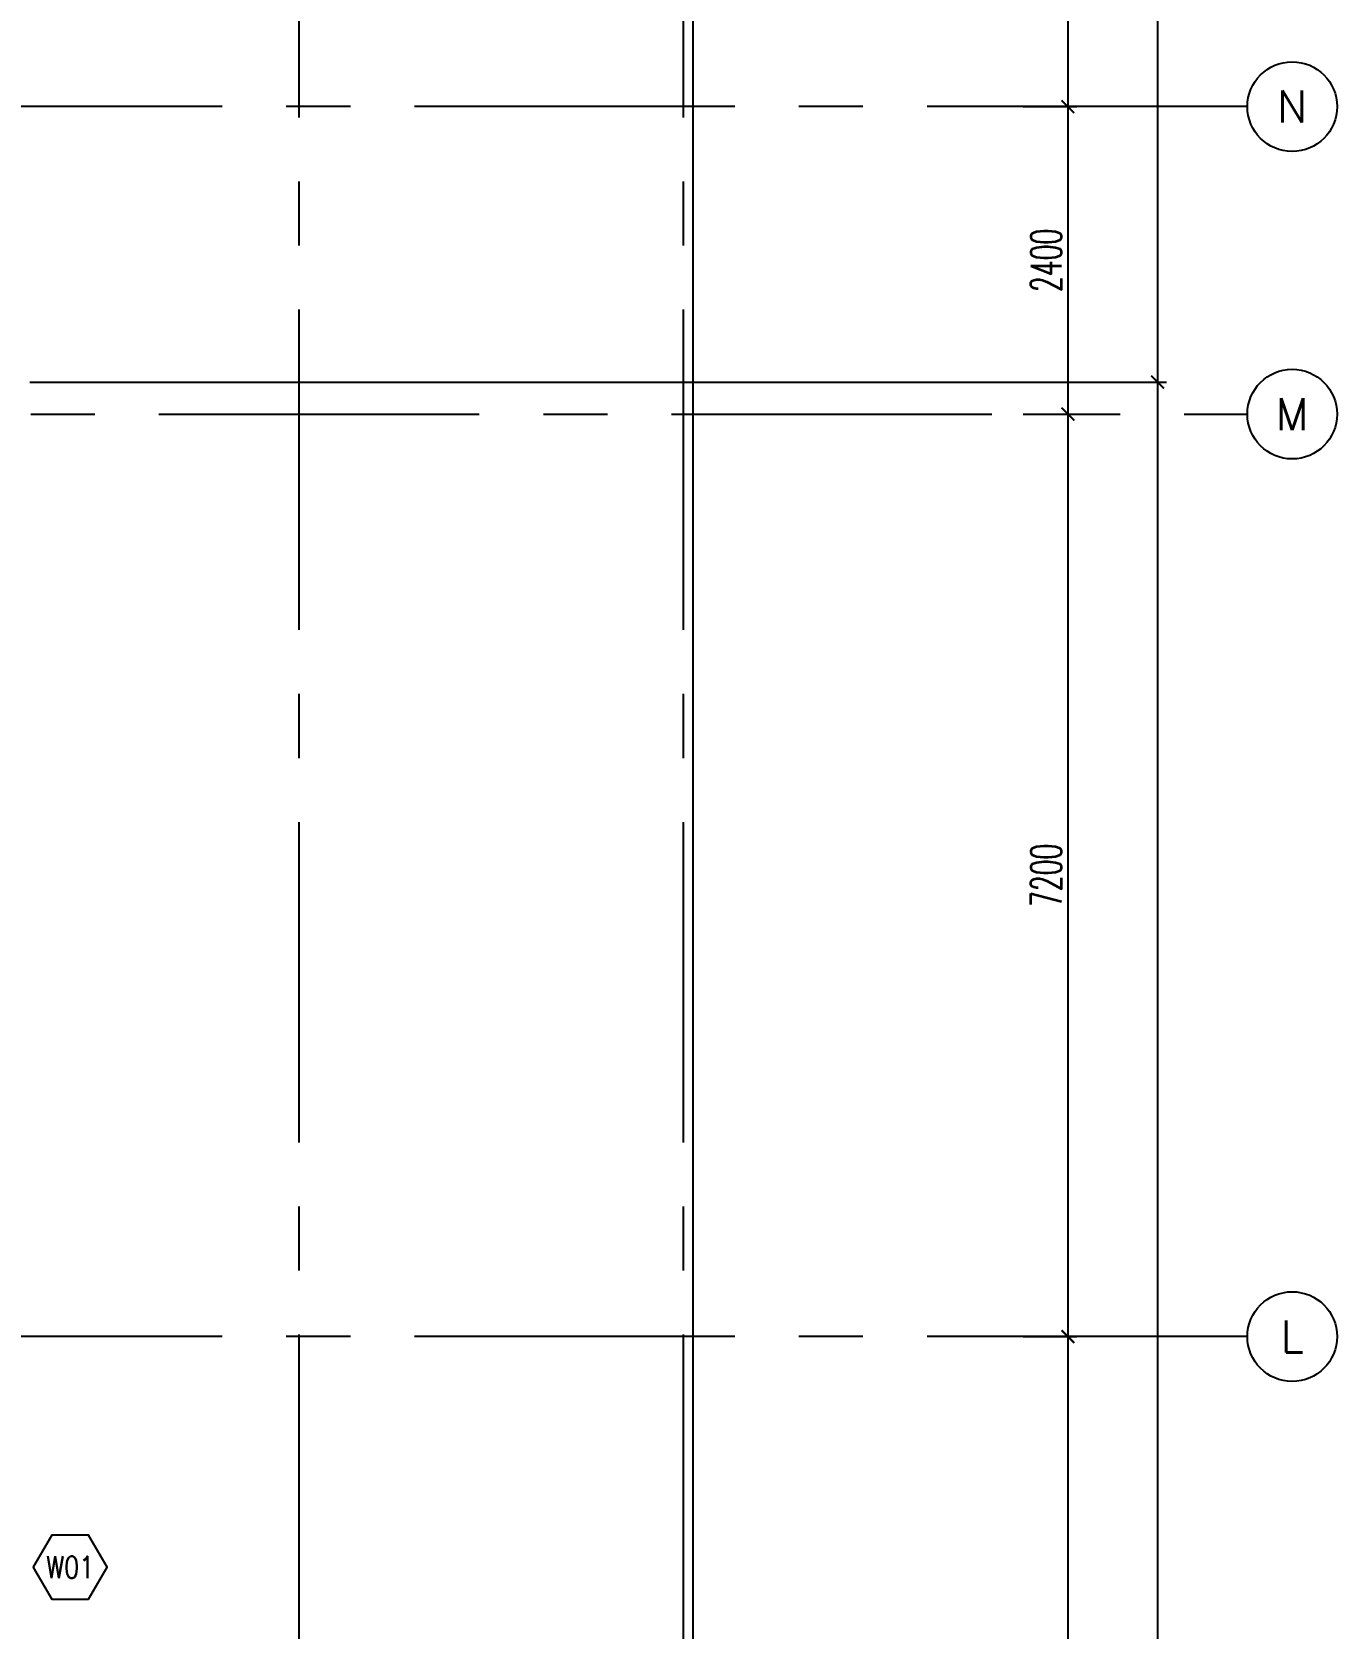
# Model space of a CAD drawing. Extents: x 276011.4 to 276105.3, y 57291.9 to 57371.4.
# Drawn here: x 276095.13 to 276105.32, y 57348.11 to 57360.57 of the extents above; entities that cross this region are included whole.
import ezdxf
from ezdxf.enums import TextEntityAlignment as Align

# ---------------------------------------------------------------- set-up
doc = ezdxf.new("R2010")
doc.units = 0
doc.header["$MEASUREMENT"] = 0
doc.header["$PDMODE"] = 34
doc.linetypes.add('CENTERX2', pattern=[4, 2.5, -0.5, 0.5, -0.5])
doc.layers.get('0').update_dxf_attribs({"linetype": 'CONTINUOUS'})
doc.layers.get('DEFPOINTS').update_dxf_attribs({"linetype": 'CONTINUOUS'})
for name, color, linetype in [('AX-CR', 2, 'CONTINUOUS'), ('AX-DIM', 4, 'CONTINUOUS'), ('AX-TXT', 2, 'CONTINUOUS'), ('AXES', 11, 'CENTERX2'), ('WIN-BOX', 4, 'CONTINUOUS'), ('WIN-NO', 5, 'CONTINUOUS')]:
    doc.layers.add(name, color=color, linetype=linetype)
doc.styles.add('ROMANS', font='ROMANS.shx', dxfattribs={"width": 0.6})
doc.dimstyles.new('STANDARD in', dxfattribs={"dimtxt": 0.24, "dimasz": 0.1, "dimexe": 0.07, "dimexo": 0.05, "dimgap": 0.05, "dimtad": 1, "dimdec": 0, "dimlfac": 1000, "dimzin": 0, "dimdsep": 46, "dimtxsty": 'ROMANS', "dimblk": 'ARCHTICK', "dimcen": 0.05, "dimdle": 0.05, "dimclrd": 4, "dimclre": 4, "dimclrt": 2, "dimadec": 0, "dimazin": 0, "dimtfac": 1, "dimtdec": 0, "dimtmove": 2, "dimatfit": 3, "dimfxl": 0, "dimtolj": 1, "dimtzin": 0, "dimarcsym": 0})

# ---------------------------------------------------------------- blocks, each defined once
blk = doc.blocks.new('_ARCHTICK')
at = {"color": 0, "linetype": 'ByBlock', "const_width": 0.15}
blk.add_lwpolyline([(-0.5, -0.5), (0.5, 0.5)], dxfattribs=at)
blk = doc.blocks.new('*D597')
at = {"layer": 'AX-DIM', "color": 4, "lineweight": -2, "ltscale": 0.3}
for p, q in [((276103.215, 57363.033), (276103.215, 57359.933)), ((276102.865, 57362.983), (276103.285, 57362.983)), ((276102.865, 57359.983), (276103.285, 57359.983))]:
    blk.add_line(p, q, dxfattribs=at)
at = {"layer": 'DEFPOINTS', "color": 0, "ltscale": 0.3}
for p in [(276102.815, 57362.983), (276102.815, 57359.983), (276103.215, 57359.983)]:
    blk.add_point(p, dxfattribs=at)
at = {"layer": 'AX-DIM', "color": 4, "lineweight": -2, "ltscale": 0.3, "xscale": 0.1, "yscale": 0.1, "zscale": 0.1}
for p, rotation in [((276103.215, 57362.983), 90), ((276103.215, 57359.983), 270)]:
    blk.add_blockref('_ARCHTICK', p, dxfattribs=dict(at, rotation=rotation))
at = {"layer": 'AX-DIM', "color": 2, "ltscale": 0.3, "insert": (276103.045, 57361.483), "char_height": 0.24, "attachment_point": 5, "rotation": 90, "style": 'ROMANS'}
blk.add_mtext('\\A1;3000', dxfattribs=at)
blk = doc.blocks.new('*D596')
at = {"layer": 'AX-DIM', "color": 4, "lineweight": -2, "ltscale": 0.3}
for p, q in [((276103.915, 57367.908), (276103.915, 57357.783)), ((276089.533, 57367.858), (276103.985, 57367.858)), ((276103.265, 57357.833), (276103.985, 57357.833))]:
    blk.add_line(p, q, dxfattribs=at)
at = {"layer": 'DEFPOINTS', "color": 0, "ltscale": 0.3}
for p in [(276089.483, 57367.858), (276103.215, 57357.833), (276103.915, 57357.833)]:
    blk.add_point(p, dxfattribs=at)
at = {"layer": 'AX-DIM', "color": 4, "lineweight": -2, "ltscale": 0.3, "xscale": 0.1, "yscale": 0.1, "zscale": 0.1}
for p, rotation in [((276103.915, 57367.858), 90), ((276103.915, 57357.833), 270)]:
    blk.add_blockref('_ARCHTICK', p, dxfattribs=dict(at, rotation=rotation))
at = {"layer": 'AX-DIM', "color": 2, "ltscale": 0.3, "insert": (276103.745, 57362.845), "char_height": 0.24, "attachment_point": 5, "rotation": 90, "style": 'ROMANS'}
blk.add_mtext('\\A1;10025', dxfattribs=at)
blk = doc.blocks.new('*D595')
at = {"layer": 'AX-DIM', "color": 4, "lineweight": -2, "ltscale": 0.3}
for p, q in [((276095.015, 57370.011), (276100.34, 57370.011)), ((276095.065, 57369.361), (276095.065, 57370.081)), ((276100.29, 57333.883), (276100.29, 57370.081))]:
    blk.add_line(p, q, dxfattribs=at)
at = {"layer": 'DEFPOINTS', "color": 0, "ltscale": 0.3}
for p in [(276100.29, 57370.011), (276095.065, 57369.311), (276100.29, 57333.833)]:
    blk.add_point(p, dxfattribs=at)
at = {"layer": 'AX-DIM', "color": 4, "lineweight": -2, "ltscale": 0.3, "xscale": 0.1, "yscale": 0.1, "zscale": 0.1, "rotation": 180}
blk.add_blockref('_ARCHTICK', (276095.065, 57370.011), dxfattribs=at)
at = {"layer": 'AX-DIM', "color": 4, "lineweight": -2, "ltscale": 0.3, "xscale": 0.1, "yscale": 0.1, "zscale": 0.1}
blk.add_blockref('_ARCHTICK', (276100.29, 57370.011), dxfattribs=at)
at = {"layer": 'AX-DIM', "color": 2, "ltscale": 0.3, "insert": (276097.678, 57370.181), "char_height": 0.24, "attachment_point": 5, "style": 'ROMANS'}
blk.add_mtext('\\A1;5225', dxfattribs=at)
blk = doc.blocks.new('*D593')
at = {"layer": 'AX-DIM', "color": 4, "lineweight": -2, "ltscale": 0.3}
for p, q in [((276095.115, 57357.833), (276103.985, 57357.833)), ((276103.915, 57357.883), (276103.915, 57298.463)), ((276095.115, 57298.513), (276103.985, 57298.513))]:
    blk.add_line(p, q, dxfattribs=at)
at = {"layer": 'DEFPOINTS', "color": 0, "ltscale": 0.3}
for p in [(276095.065, 57357.833), (276095.065, 57298.513), (276103.915, 57298.513)]:
    blk.add_point(p, dxfattribs=at)
at = {"layer": 'AX-DIM', "color": 4, "lineweight": -2, "ltscale": 0.3, "xscale": 0.1, "yscale": 0.1, "zscale": 0.1}
for p, rotation in [((276103.915, 57357.833), 90), ((276103.915, 57298.513), 270)]:
    blk.add_blockref('_ARCHTICK', p, dxfattribs=dict(at, rotation=rotation))
at = {"layer": 'AX-DIM', "color": 2, "ltscale": 0.3, "insert": (276103.745, 57328.173), "char_height": 0.24, "attachment_point": 5, "rotation": 90, "style": 'ROMANS'}
blk.add_mtext('\\A1;59320', dxfattribs=at)
blk = doc.blocks.new('WW1')
at = {"layer": 'WIN-BOX'}
blk.add_lwpolyline([(144, -250), (289, 0), (144, 250), (-144, 250), (-289, 0), (-144, -250)], close=True, dxfattribs=at)
at = {"layer": 'WIN-NO', "style": 'ROMANS', "width": 0.8}
blk.add_attdef('W00', text='', height=170, dxfattribs=at).set_placement((0, 0), align=Align.MIDDLE)
blk = doc.blocks.new('*D581')
at = {"layer": 'AX-DIM', "color": 4, "lineweight": -2, "ltscale": 0.3}
for p, q in [((276103.215, 57350.433), (276103.215, 57343.133)), ((276102.865, 57350.383), (276103.285, 57350.383)), ((276102.865, 57343.183), (276103.285, 57343.183))]:
    blk.add_line(p, q, dxfattribs=at)
at = {"layer": 'DEFPOINTS', "color": 0, "ltscale": 0.3}
for p in [(276102.815, 57350.383), (276102.815, 57343.183), (276103.215, 57343.183)]:
    blk.add_point(p, dxfattribs=at)
at = {"layer": 'AX-DIM', "color": 4, "lineweight": -2, "ltscale": 0.3, "xscale": 0.1, "yscale": 0.1, "zscale": 0.1}
for p, rotation in [((276103.215, 57350.383), 90), ((276103.215, 57343.183), 270)]:
    blk.add_blockref('_ARCHTICK', p, dxfattribs=dict(at, rotation=rotation))
at = {"layer": 'AX-DIM', "color": 2, "ltscale": 0.3, "insert": (276103.045, 57346.783), "char_height": 0.24, "attachment_point": 5, "rotation": 90, "style": 'ROMANS'}
blk.add_mtext('\\A1;7200', dxfattribs=at)
blk = doc.blocks.new('AXR')
at = {"layer": 'AX-CR'}
blk.add_circle((350, 0), 350, dxfattribs=at)
at = {"layer": 'AX-TXT', "style": 'ROMANS'}
blk.add_attdef('AX', text='', height=250, dxfattribs=at).set_placement((350, 0), align=Align.MIDDLE)
blk = doc.blocks.new('*D579')
at = {"layer": 'AX-DIM', "color": 4, "lineweight": -2, "ltscale": 0.3}
for p, q in [((276102.865, 57357.583), (276103.285, 57357.583)), ((276103.215, 57357.633), (276103.215, 57350.333)), ((276102.865, 57350.383), (276103.285, 57350.383))]:
    blk.add_line(p, q, dxfattribs=at)
at = {"layer": 'DEFPOINTS', "color": 0, "ltscale": 0.3}
for p in [(276102.815, 57357.583), (276102.815, 57350.383), (276103.215, 57350.383)]:
    blk.add_point(p, dxfattribs=at)
at = {"layer": 'AX-DIM', "color": 4, "lineweight": -2, "ltscale": 0.3, "xscale": 0.1, "yscale": 0.1, "zscale": 0.1}
for p, rotation in [((276103.215, 57357.583), 90), ((276103.215, 57350.383), 270)]:
    blk.add_blockref('_ARCHTICK', p, dxfattribs=dict(at, rotation=rotation))
at = {"layer": 'AX-DIM', "color": 2, "ltscale": 0.3, "insert": (276103.045, 57353.983), "char_height": 0.24, "attachment_point": 5, "rotation": 90, "style": 'ROMANS'}
blk.add_mtext('\\A1;7200', dxfattribs=at)
blk = doc.blocks.new('*D578')
at = {"layer": 'AX-DIM', "color": 4, "lineweight": -2, "ltscale": 0.3}
for p, q in [((276103.215, 57360.033), (276103.215, 57357.533)), ((276102.865, 57359.983), (276103.285, 57359.983)), ((276102.865, 57357.583), (276103.285, 57357.583))]:
    blk.add_line(p, q, dxfattribs=at)
at = {"layer": 'DEFPOINTS', "color": 0, "ltscale": 0.3}
for p in [(276102.815, 57359.983), (276102.815, 57357.583), (276103.215, 57357.583)]:
    blk.add_point(p, dxfattribs=at)
at = {"layer": 'AX-DIM', "color": 4, "lineweight": -2, "ltscale": 0.3, "xscale": 0.1, "yscale": 0.1, "zscale": 0.1}
for p, rotation in [((276103.215, 57359.983), 90), ((276103.215, 57357.583), 270)]:
    blk.add_blockref('_ARCHTICK', p, dxfattribs=dict(at, rotation=rotation))
at = {"layer": 'AX-DIM', "color": 2, "ltscale": 0.3, "insert": (276103.045, 57358.783), "char_height": 0.24, "attachment_point": 5, "rotation": 90, "style": 'ROMANS'}
blk.add_mtext('\\A1;2400', dxfattribs=at)

msp = doc.modelspace()

# ---------------------------------------------------------------- linework, layer by layer
at = {"layer": 'AXES'}
for p, q in [((276097.2155, 57291.8986), (276097.2155, 57370.7113)), ((276100.2155, 57291.8986), (276100.2155, 57370.7113)), ((276104.6155, 57359.9829), (276052.5255, 57359.9829)), ((276032.1217, 57357.5829), (276104.6155, 57357.5829)), ((276104.6155, 57350.3829), (276052.5255, 57350.3829))]:
    msp.add_line(p, q, dxfattribs=at)

# ---------------------------------------------------------------- block references
at = {"layer": 'AXES', "xscale": 0.001, "yscale": 0.001, "zscale": 0.001}
for p, values in [((276104.6155, 57359.9829), {'AX': 'N'}), ((276104.6155, 57357.5829), {'AX': 'M'}), ((276104.6155, 57350.3829), {'AX': 'L'})]:
    msp.add_blockref('AXR', p, dxfattribs=at).add_auto_attribs(values)
at = {"layer": 'WIN-NO', "xscale": 0.001, "yscale": 0.001, "zscale": 0.001}
msp.add_blockref('WW1', (276095.4292, 57348.5829), dxfattribs=at).add_auto_attribs({'W00': 'W01'})

# ---------------------------------------------------------------- dimensions: what is measured, and where the dimension line sits
at = {"layer": 'AX-DIM'}
dim = msp.add_linear_dim(base=(276100.2905, 57370.0113), p1=(276095.0655, 57369.3113), p2=(276100.2905, 57333.8329), dimstyle='STANDARD in', dxfattribs=at)
dim.commit()
dim.dimension.update_dxf_attribs({"geometry": '*D595', "text_midpoint": (276097.678, 57370.1813)})
for base, p1, p2, picture, middle in [((276103.9155, 57357.8329), (276089.4827, 57367.8579), (276103.2155, 57357.8329), '*D596', (276103.7455, 57362.8454)), ((276103.2155, 57359.9829), (276102.8155, 57362.9829), (276102.8155, 57359.9829), '*D597', (276103.0455, 57361.4829)), ((276103.2155, 57357.5829), (276102.8155, 57359.9829), (276102.8155, 57357.5829), '*D578', (276103.0455, 57358.7829)), ((276103.9155, 57298.5129), (276095.0655, 57357.8329), (276095.0655, 57298.5129), '*D593', (276103.7455, 57328.1729)), ((276103.2155, 57350.3829), (276102.8155, 57357.5829), (276102.8155, 57350.3829), '*D579', (276103.0455, 57353.9829)), ((276103.2155, 57343.1829), (276102.8155, 57350.3829), (276102.8155, 57343.1829), '*D581', (276103.0455, 57346.7829))]:
    dim = msp.add_linear_dim(base=base, p1=p1, p2=p2, angle=270, dimstyle='STANDARD in', dxfattribs=at)
    dim.commit()
    dim.dimension.update_dxf_attribs({"geometry": picture, "text_midpoint": middle})

doc.saveas('drawing.dxf')
